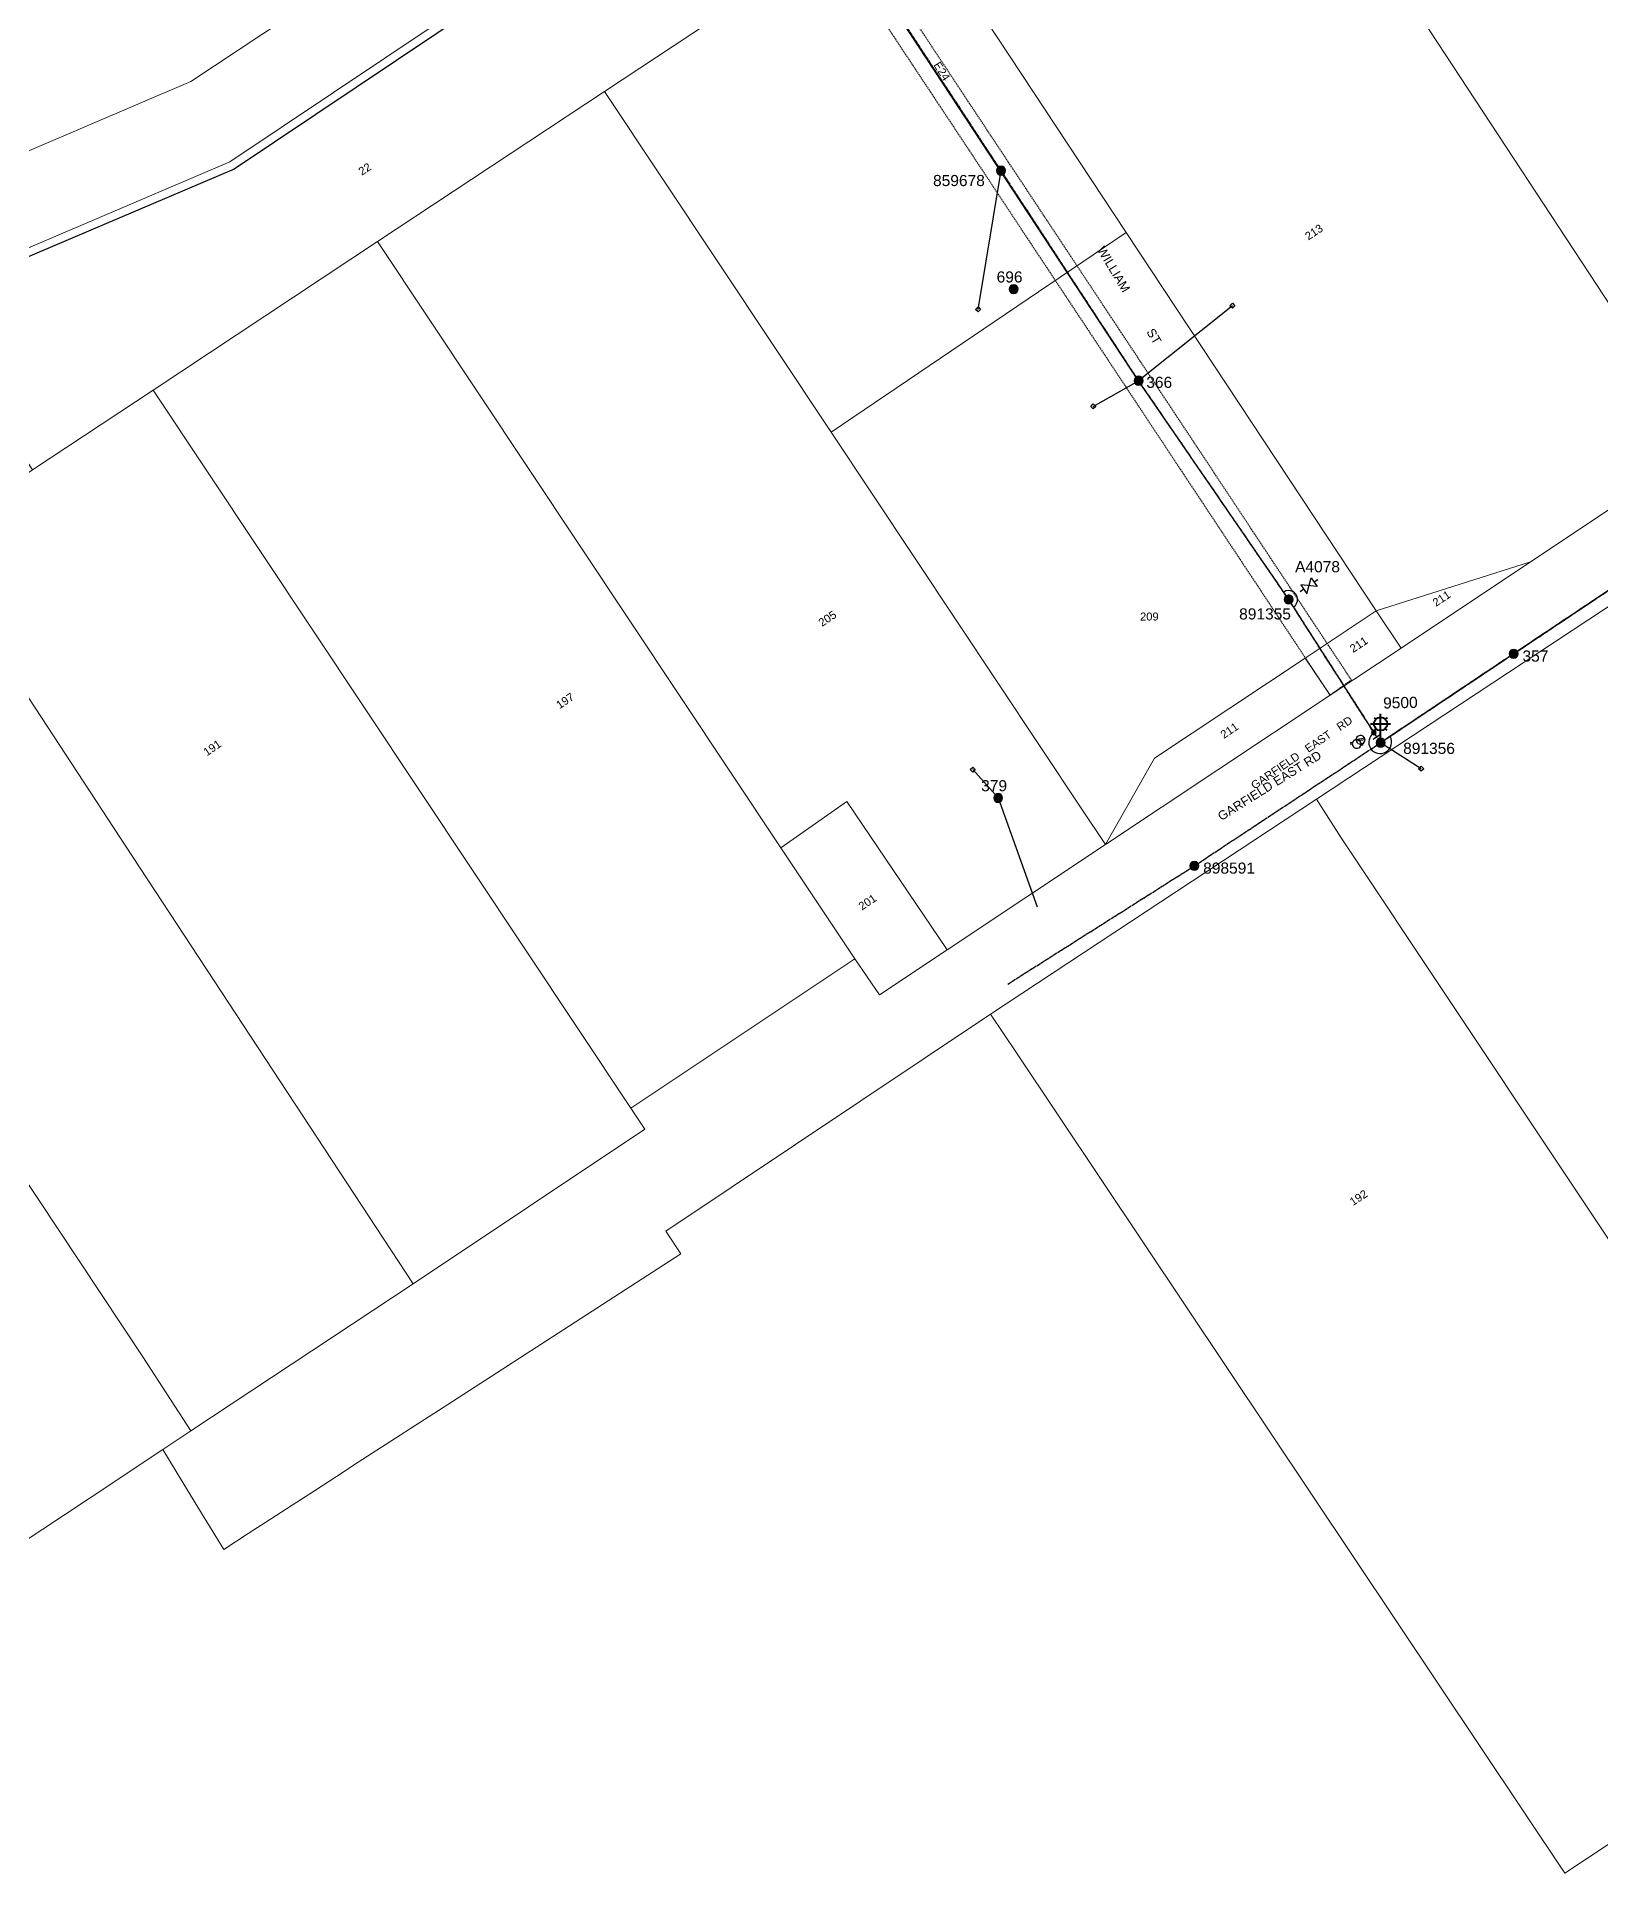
# Model space of a CAD drawing. Header units: metres. Extents: x 301970 to 303550, y 6271876 to 6273079.
# Drawn here: x 302670.9 to 303022.6, y 6271876.5 to 6272289.6 of the extents above; entities that cross this region are included whole.
import ezdxf
from ezdxf.enums import TextEntityAlignment as Align

# ---------------------------------------------------------------- set-up
doc = ezdxf.new("R2010")
doc.units = ezdxf.units.M
doc.linetypes.add('Cable Exist OH', pattern=[1, 1, 0])
doc.linetypes.add('HIDDEN2', pattern=[0.1875, 0.125, -0.0625])
for name, color, linetype in [('_User_LV_Exist', 7, 'Continuous'), ('_User_SL_SPonly', 7, 'Continuous'), ('Equip_SP_HV_EXT', 7, 'Continuous'), ('Equip_SP_SL_EXT', 7, 'Continuous'), ('Mains_HV_EXT', 7, 'Continuous'), ('Mains_LV_EXT', 7, 'Continuous'), ('Mains_LV_NEW_Hardwired', 7, 'Continuous'), ('Notes_LV_MISC', 7, 'Continuous'), ('Services_SP_EXT', 7, 'Continuous'), ('SupportsOH_SP_TR_HV_LV_SL_EXT', 7, 'Continuous')]:
    doc.layers.add(name, color=color, linetype=linetype)
doc.layers.add('Cadastre Land Parcels_SP_EXT', color=7, linetype='Continuous', lineweight=5, transparency=0.7)
doc.layers.add('Cadastre Roads_SP_EXT', color=7, linetype='Continuous', lineweight=5, transparency=0.7)
doc.layers.add('Features_HIDE', color=1, linetype='Continuous', plot=False)
doc.styles.add('iecARIAL', font='arial.ttf', dxfattribs={"height": 2})
doc.styles.add('POLE_LABEL', font='arial.ttf')
doc.styles.add('RoadName', font='arial.ttf', dxfattribs={"height": 2.5})
doc.styles.get("Standard").update_dxf_attribs({"font": 'arial.ttf'})

# ---------------------------------------------------------------- blocks, each defined once
blk = doc.blocks.new('*U138')
for p, q in [((2.78, -0.62), (2.29, -0.54)), ((2.83, -0.3), (2.34, -0.21)), ((4.72, -0.94), (5.21, -1.02)), ((4.77, -0.61), (5.26, -0.69))]:
    blk.add_line(p, q)
blk.add_lwpolyline([(2.79, -0.46, 1), (4.76, -0.78, 1)], format="xyb", close=True)
at = {"flags": 9}
for tag, p in [('ACTUAL_STATUS', (0, 0)), ('CONSTRUCTED_VOLTAGE', (0, -0.2)), ('OPERATING_VOLTAGE', (0, -0.6)), ('ORIENTATION', (0, -0.8)), ('OWNED_BY', (0, -1)), ('STATE', (0, -1.2)), ('SWITCH_TYPE', (0, -1.4)), ('NO_PHASES', (0, -0.4)), ('USAGE', (0, -1.6)), ('LEGEND', (0, -1.8)), ('NOTES', (0, -2))]:
    blk.add_attdef(tag, text='', height=0.2, dxfattribs=at).set_placement(p, align=Align.MIDDLE_LEFT)
at = {"flags": 1}
blk.add_attdef('Z', (0, 0), '', height=0.2, dxfattribs=at)
blk = doc.blocks.new('SL_LANTERN_EXT')
at = {"lineweight": 40}
for p, q in [((-2.25, 4.22), (2.25, 4.22)), ((-1.46, 5.68), (-1.06, 5.28)), ((0, 1.97), (0, 6.47)), ((1.46, 5.68), (1.06, 5.28)), ((-1.46, 2.76), (-1.06, 3.16)), ((0, 0), (0, 2.72)), ((1.46, 2.76), (1.06, 3.16))]:
    blk.add_line(p, q, dxfattribs=at)
blk.add_circle((0, 4.22), 1.5, dxfattribs=at)
at = {"style": 'iecARIAL', "flags": 8}
blk.add_attdef('ASSET_NUM', (1.5, 1.5), '', height=2.5, dxfattribs=at)
for tag, p, height, flags in [('OPERATING_VOLTAGE', (0.98, -1.65), 0.2, 9), ('ORIENTATION', (0.98, -1.85), 0.2, 9), ('OWNED_BY', (0.98, -2.05), 0.2, 9), ('STATE', (0.98, -2.25), 0.2, 9), ('CONSTRUCTED_VOLTAGE', (0.98, -0.65), 0.2, 9), ('CONTROL_TYPE', (0.98, -0.85), 0.2, 9), ('LANTERN_PURPOSE', (0.98, -1.05), 0.2, 9), ('LANTERN_TYPE', (0.98, -1.25), 0.2, 9), ('NO_PHASES', (0.98, -1.45), 0.2, 9), ('USAGE', (0.98, -2.45), 0.2, 9), ('CEXIST', (0.98, -2.65), 0.2, 9), ('CNEW', (0.98, -2.85), 0.2, 9), ('CNUMBER', (0.98, -3.05), 0.2, 9), ('CREMOVE', (0.98, -3.25), 0.2, 9), ('CREPLACE', (0.98, -3.45), 0.2, 9), ('LKINGHEIGHT', (0.98, -3.65), 0.2, 9), ('LBRACKET', (0.98, -3.85), 0.2, 9), ('LBRACKETVOCAB', (0.98, -4.05), 0.2, 9), ('LCATEGORY', (0.98, -4.25), 0.2, 9), ('LNUMBER', (2.18, -3.25), 2.5, 8), ('LCHARGE1', (0.98, -4.45), 0.2, 9), ('LCHARGE1PERCENT', (0.98, -4.65), 0.2, 9), ('LCHARGE2', (0.98, -4.85), 0.2, 9), ('LCHARGE2PERCENT', (0.98, -5.05), 0.2, 9), ('LCHARGE3', (0.98, -5.25), 0.2, 9), ('LCHARGE3PERCENT', (0.98, -5.45), 0.2, 9), ('LEXIST', (0.98, -5.65), 0.2, 9), ('LLAMP', (0.98, -5.85), 0.2, 9), ('LLAMPVOCAB', (0.98, -6.05), 0.2, 9), ('LMAST', (0.98, -6.25), 0.2, 9), ('LMASTVOCAB', (0.98, -6.45), 0.2, 9), ('LNEW', (0.98, -6.65), 0.2, 9), ('LANTNUMBER', (0.98, -6.85), 0.2, 9), ('LOUTREACH', (0.98, -7.25), 0.2, 9), ('LOUTREACHVOCAB', (0.98, -7.45), 0.2, 9), ('LRATECODE', (0.98, -7.65), 0.2, 9), ('LREMOVE', (0.98, -7.85), 0.2, 9), ('LREPLACE', (0.98, -8.05), 0.2, 9), ('LTYPE', (0.98, -8.25), 0.2, 9), ('LTYPEVOCAB', (0.98, -8.45), 0.2, 9), ('STREETNAME', (0.98, -9.25), 0.2, 9), ('SUBURB', (0.98, -9.45), 0.2, 1), ('LEGEND', (0.98, -8.65), 0.2, 9), ('LOCATION', (0.98, -8.85), 0.2, 9), ('NOTES', (0.98, -9.05), 0.2, 9)]:
    blk.add_attdef(tag, p, '', height=height, dxfattribs=dict(flags=flags))
blk = doc.blocks.new('CCP_EXT')
blk.add_wipeout([(0, 0.57), (0.57, 0), (0, -0.57), (-0.57, 0)])
blk.add_lwpolyline([(-0.57, 0), (0, 0.57), (0.57, 0), (0, -0.57), (-0.57, 0)])
at = {"flags": 1}
blk.add_attdef('Z', (0, 0), '', height=0.2, dxfattribs=at)
at = {"flags": 9}
for tag, p in [('CCP_TYPE', (0, 0)), ('CONSTRUCTED_VOLTAGE', (0, -0.2)), ('OPERATING_VOLTAGE', (0, -0.6)), ('ORIENTATION', (0, -0.8)), ('OWNED_BY', (0, -1)), ('STATE', (0, -1.8)), ('NO_PHASES', (0, -0.4)), ('USAGE', (0, -1.2)), ('LEGEND', (0, -1.4)), ('LIFE_SUPPORT', (0, -1.6)), ('NOTES', (0, -2))]:
    blk.add_attdef(tag, text='', height=0.2, dxfattribs=at).set_placement(p, align=Align.MIDDLE_LEFT)
blk = doc.blocks.new('POLE_EXT')
blk.add_hatch(color=256).paths.add_polyline_path([(-1, 0, 1), (1, 0, 1)])
blk.add_lwpolyline([(-1, 0, 1), (1, 0, 1)], format="xyb", close=True)
for tag, height, flags, p in [('pNumber', 2.5, 8, (-17.84, 2.07)), ('OWNED_BY', 0.2, 9, (1.35, -0.4)), ('SPECIAL_USE', 0.2, 9, (1.35, -0.8)), ('STATE', 0.2, 9, (1.35, -1)), ('cLV', 0.2, 9, (1.35, -1.4)), ('hDepth', 0.2, 9, (1.35, -1.6)), ('hDia', 0.2, 9, (1.35, -1.8)), ('cHV', 0.2, 9, (1.35, -2)), ('cLinedev', 0.2, 9, (1.35, -3.4)), ('pExisting', 0.2, 9, (1.35, -3.8)), ('PARENT', 0.2, 9, (1.35, -0.6)), ('USAGE', 0.2, 9, (1.35, -1.2)), ('LBRACKET', 0.2, 9, (1.35, -2.2)), ('LExisting', 0.2, 9, (1.35, -2.4)), ('LANTNUMBER', 0.2, 9, (1.35, -2.6)), ('LOther', 0.2, 9, (1.35, -2.8)), ('LRemove', 0.2, 9, (1.35, -3)), ('LEGEND', 0.2, 9, (1.35, -3.2)), ('LOCATION', 0.2, 9, (1.35, -3.6)), ('PFNUMBER', 0.2, 9, (1.35, -4)), ('NEWPFNUMBER', 0.2, 9, (1.35, -4.2)), ('pFooting', 0.2, 9, (1.35, -4.4)), ('pNew', 0.2, 9, (1.35, -4.6)), ('pRelocate', 0.2, 9, (1.35, -5)), ('pRemove', 0.2, 9, (1.35, -5.2)), ('pReplace', 0.2, 9, (1.35, -5.4)), ('pStay', 0.2, 9, (1.35, -5.6)), ('pType', 0.2, 9, (1.35, -5.8)), ('cspan', 0.2, 9, (1.35, -6)), ('STREETNAME', 0.2, 9, (1.35, -6.2)), ('SUBURB', 0.2, 9, (1.35, -6.4)), ('OPERATED_BY', 0.2, 9, (1.36, -7.01)), ('NOTES', 0.2, 9, (1.35, -6.6)), ('MAINTAINED_BY', 0.2, 9, (1.36, -6.81))]:
    blk.add_attdef(tag, text='', height=height, dxfattribs=dict(flags=flags)).set_placement(p, align=Align.MIDDLE_LEFT)
at = {"style": 'POLE_LABEL'}
for tag, height, flags, p in [('STRUCTURE_PLANT_NUMBER', 0.2, 9, (1.35, 0.03)), ('ASSET_NUM', 2.5, 8, (2, 2)), ('STREET_CODE', 0.2, 9, (1.35, -0.2))]:
    blk.add_attdef(tag, text='', height=height, dxfattribs=dict(at, flags=flags)).set_placement(p, align=Align.MIDDLE_LEFT)
at = {"flags": 1}
blk.add_attdef('Z', (1.35, -7.33), '', height=0.2, dxfattribs=at)
blk = doc.blocks.new('HV_DOF_CLOSED_EXT')
for p, q in [((0, 7.9), (0, 6.94)), ((0, 4.06), (0, 3.1))]:
    blk.add_line(p, q)
blk.add_lwpolyline([(-1.2, 4.06), (1.2, 4.06), (-1.2, 6.94), (1.2, 6.94)], close=True)
for tag, height, flags, p in [('STREET_CODE', 0.2, 9, (1.5, 0)), ('ASSET_NUM', 2.5, 8, (2, 2)), ('ACTUAL_STATUS', 0.2, 9, (1.5, -0.2)), ('CONSTRUCTED_VOLTAGE', 0.2, 9, (1.5, -0.4)), ('OPERATING_VOLTAGE', 0.2, 9, (1.5, -0.8)), ('ORIENTATION', 0.2, 9, (1.5, -1)), ('OWNED_BY', 0.2, 9, (1.5, -1.2)), ('OPERATED_BY', 0.2, 9, (1.5, -1.4)), ('STATE', 0.2, 9, (1.5, -1.8)), ('SWITCH_TYPE', 0.2, 9, (1.5, -2)), ('STREETNAME', 0.2, 9, (1.5, -2.8)), ('SUBURB', 0.2, 9, (1.5, -3)), ('Z', 0.2, 1, (1.5, -3.6)), ('NO_PHASES', 0.2, 9, (1.5, -0.6)), ('MAINTAINED_BY', 0.2, 9, (1.5, -1.6)), ('USAGE', 0.2, 9, (1.5, -2.2)), ('LEGEND', 0.2, 9, (1.5, -2.4)), ('LOCATION', 0.2, 9, (1.5, -2.6)), ('NOTES', 0.2, 9, (1.5, -3.2)), ('LABEL_ALIGNMENT', 0.2, 9, (1.5, -3.4))]:
    blk.add_attdef(tag, text='', height=height, dxfattribs=dict(flags=flags)).set_placement(p, align=Align.MIDDLE_LEFT)
blk = doc.blocks.new('*U155')
blk.add_wipeout([(-0.25, -0.01), (-0.33, 1.52), (0.18, 1.55), (0.25, 0.01)])
blk.add_line((0.92, 1.58), (-1.08, 1.48))
at = {"flags": 1}
blk.add_attdef('Z', (0, 0), '', height=0.2, dxfattribs=at)
at = {"flags": 9}
for tag, p in [('CONNECTOR_TYPE', (0, 0)), ('CONSTRUCTED_VOLTAGE', (0, -0.2)), ('OPERATING_VOLTAGE', (0, -0.6)), ('ORIENTATION', (0, -0.8)), ('OWNED_BY', (0, -1)), ('STATE', (0, -1.2)), ('NO_PHASES', (0, -0.4)), ('USAGE', (0, -1.4)), ('NOTES', (0, -1.6))]:
    blk.add_attdef(tag, text='', height=0.2, dxfattribs=at).set_placement(p, align=Align.MIDDLE_LEFT)
blk = doc.blocks.new('BOND POINT')
blk.add_hatch(color=256).paths.add_polyline_path([(-0.5, 0, 1), (0.5, 0, 1)])
blk.add_lwpolyline([(-0.5, 0, 1), (0.5, 0, 1)], format="xyb", close=True)
blk = doc.blocks.new('*U158')
for p, q in [((1.21, -2.91), (0.36, -1.14)), ((1.51, -2.77), (0.66, -1))]:
    blk.add_line(p, q)
blk.add_lwpolyline([(0.51, -1.06, 1), (1.37, -2.86, 1)], format="xyb", close=True)
at = {"flags": 9}
for tag, p in [('ACTUAL_STATUS', (0, 0)), ('CONSTRUCTED_VOLTAGE', (0, -0.2)), ('OPERATING_VOLTAGE', (0, -0.6)), ('ORIENTATION', (0, -0.8)), ('OWNED_BY', (0, -1)), ('STATE', (0, -1.2)), ('SWITCH_TYPE', (0, -1.4)), ('NO_PHASES', (0, -0.4)), ('USAGE', (0, -1.6)), ('NOTES', (0, -1.8))]:
    blk.add_attdef(tag, text='', height=0.2, dxfattribs=at).set_placement(p, align=Align.MIDDLE_LEFT)
at = {"flags": 1}
blk.add_attdef('Z', (0, 0), '', height=0.2, dxfattribs=at)

msp = doc.modelspace()

# ---------------------------------------------------------------- linework, layer by layer
at = {"layer": 'Cadastre Land Parcels_SP_EXT', "linetype": 'Continuous'}
for points in [[(303026.29, 6272372.34), (303001.14, 6272410.17), (302945.66, 6272373.63), (302934.72, 6272366.43), (303045.76, 6272197.37), (303096.04, 6272228.73), (303102.06, 6272232.45), (303113.28, 6272239.36), (303107.33, 6272250.48), (303026.29, 6272372.34)], [(302808.33, 6272368.74), (302783.59, 6272406.24), (302704.24, 6272353.92), (302644.04, 6272314.27), (302606.98, 6272288.05), (302632.93, 6272248.48), (302705.58, 6272279.56), (302818.03, 6272354.04), (302808.33, 6272368.74)], [(303045.76, 6272197.37), (302934.72, 6272366.43), (302866.11, 6272321.18), (302916, 6272245.6), (302972.25, 6272160.46), (303006.93, 6272171.49), (303045.76, 6272197.37)], [(302916, 6272245.6), (302866.11, 6272321.18), (302846.9, 6272350.18), (302835.57, 6272342.61), (302830.76, 6272339.39), (302849.63, 6272311.05), (302798.67, 6272277.31), (302849.62, 6272200.68), (302916, 6272245.6)], [(302669.98, 6272192.18), (302697.15, 6272210.14), (302747.58, 6272243.53), (302798.67, 6272277.31), (302849.63, 6272311.05), (302830.76, 6272339.39), (302714.37, 6272261.47), (302644.24, 6272231.56), (302669.98, 6272192.18)], [(302849.62, 6272200.68), (302798.67, 6272277.31), (302747.58, 6272243.53), (302838.3, 6272107.19), (302853.18, 6272117.58), (302875.72, 6272084.22), (302911.32, 6272107.91), (302905.85, 6272116.11), (302849.62, 6272200.68)], [(302956.28, 6272149.85), (302972.25, 6272160.46), (302916, 6272245.6), (302849.62, 6272200.68), (302905.85, 6272116.11), (302911.32, 6272107.91), (302922.37, 6272127.33), (302956.28, 6272149.85)], [(302838.3, 6272107.19), (302747.58, 6272243.53), (302697.15, 6272210.14), (302804.56, 6272048.6), (302854.97, 6272082.16), (302838.3, 6272107.19)], [(302804.56, 6272048.6), (302697.15, 6272210.14), (302669.98, 6272192.18), (302660.09, 6272185.62), (302649.19, 6272178.4), (302645.93, 6272176.25), (302692.46, 6272105.17), (302755.59, 6272009.05), (302807.72, 6272043.86), (302804.56, 6272048.6)], [(302755.59, 6272009.05), (302692.46, 6272105.17), (302645.93, 6272176.25), (302638.74, 6272171.49), (302629.56, 6272165.39), (302619.14, 6272158.47), (302608.81, 6272151.62), (302598.98, 6272145.13), (302595.23, 6272142.66), (302694.77, 6271992.65), (302705.59, 6271975.98), (302755.59, 6272009.05)], [(303006.93, 6272171.49), (302972.25, 6272160.46), (302977.8, 6272152.07), (303006.93, 6272171.49)], [(303103.46, 6272056.77), (303030.59, 6272165.47), (302958.81, 6272118.12), (302964.36, 6272109.39), (303087.36, 6271924.64), (303105.28, 6271936.51), (303159.85, 6271972.65), (303103.46, 6272056.77)], [(302977.8, 6272152.07), (302972.25, 6272160.46), (302956.28, 6272149.85), (302961.84, 6272141.49), (302977.8, 6272152.07)], [(302961.84, 6272141.49), (302956.28, 6272149.85), (302922.37, 6272127.33), (302911.32, 6272107.91), (302961.84, 6272141.49)], [(302682.69, 6271960.8), (302699.31, 6271971.8), (302705.59, 6271975.98), (302694.77, 6271992.65), (302595.23, 6272142.66), (302588.82, 6272138.36), (302578.67, 6272131.65), (302568.48, 6272124.92), (302558.05, 6272118.01), (302548.33, 6272111.58), (302544.49, 6272109.04), (302654.7, 6271942.3), (302656.45, 6271943.44), (302682.69, 6271960.8)], [(302875.72, 6272084.22), (302853.18, 6272117.58), (302838.3, 6272107.19), (302854.97, 6272082.16), (302860.48, 6272074.06), (302875.72, 6272084.22)], [(303087.36, 6271924.64), (302964.36, 6272109.39), (302958.81, 6272118.12), (302885.49, 6272069.71), (302891.34, 6272061.01), (303014.66, 6271876.49), (303087.36, 6271924.64)]]:
    msp.add_lwpolyline(points, close=True, dxfattribs=at)
at = {"layer": 'Cadastre Roads_SP_EXT', "linetype": 'Continuous'}
for points in [[(302818.03, 6272354.04), (302705.58, 6272279.56), (302632.93, 6272248.48)], [(302644.24, 6272231.56), (302714.37, 6272261.47), (302830.76, 6272339.39)]]:
    msp.add_lwpolyline(points, dxfattribs=at)
at = {"layer": 'Mains_HV_EXT', "linetype": 'Cable Exist OH'}
for points in [[(303041.2, 6272176.24), (302973.21, 6272130.81)], [(302973.21, 6272130.81), (302952.55, 6272163.03)], [(302889.35, 6272076.51), (302931.3, 6272103.1), (302973.21, 6272130.81)]]:
    msp.add_lwpolyline(points, dxfattribs=at)
at = {"layer": 'Mains_LV_EXT', "linetype": 'Cable Exist OH'}
for points in [[(302887.84, 6272259.49), (302860.91, 6272300.49), (302833.22, 6272342.51)], [(302918.77, 6272212.23), (302887.84, 6272259.49)], [(302952.55, 6272163.03), (302918.77, 6272212.23)], [(303003.13, 6272150.8), (303041.2, 6272176.24)], [(302971.59, 6272133.25), (302952.55, 6272163.03)], [(302973.21, 6272130.81), (303003.13, 6272150.8)], [(302973.21, 6272130.81), (302971.59, 6272133.25)], [(302931.3, 6272103.1), (302973.21, 6272130.81)], [(302889.35, 6272076.51), (302931.3, 6272103.1)]]:
    msp.add_lwpolyline(points, dxfattribs=at)
at = {"layer": 'Mains_LV_EXT', "linetype": 'Continuous'}
for points in [[(302953.63, 6272161.35, 1.005077), (302951.43, 6272164.7)], [(302971.7, 6272133.06, 2.311648), (302975.34, 6272132.21)]]:
    msp.add_lwpolyline(points, format="xyb", dxfattribs=at)
at = {"layer": 'Services_SP_EXT'}
msp.add_lwpolyline([(302810.78, 6272319.72), (302806.71, 6272321.04), (302806.71, 6272321.04), (302715.3, 6272259.85), (302645.17, 6272229.94), (302643.5, 6272228.82), (302635.36, 6272223.48), (302624.53, 6272216.33), (302619.39, 6272212.77)], dxfattribs=at)

# ---------------------------------------------------------------- block references
at = {"layer": '_User_SL_SPonly', "rotation": 186.6132400051746}
msp.add_blockref('*U138', (302971.65, 6272130.36), dxfattribs=at)
at = {"layer": 'Equip_SP_HV_EXT'}
ref = msp.add_blockref('HV_DOF_CLOSED_EXT', (302952.55, 6272163.03), dxfattribs=dict(at, rotation=304.1739351787134))
ref.add_attrib('ASSET_NUM', 'A4078', dxfattribs={"layer": '0', "height": 2.5}).set_placement((302964.07, 6272170.39), align=Align.MIDDLE_RIGHT)
at = {"layer": 'Equip_SP_SL_EXT'}
ref = msp.add_blockref('SL_LANTERN_EXT', (302973.21, 6272130.81), dxfattribs=at)
ref.add_attrib('ASSET_NUM', '9500', dxfattribs={"layer": 'Features_HIDE', "height": 2.5, "rotation": 1.3002, "style": 'iecARIAL'}).set_placement((302973.78, 6272139.73), align=Align.MIDDLE_LEFT)
at = {"layer": 'SupportsOH_SP_TR_HV_LV_SL_EXT'}
ref = msp.add_blockref('POLE_EXT', (302887.84, 6272259.49), dxfattribs=at)
ref.add_attrib('ASSET_NUM', '859678', dxfattribs={"layer": 'Features_HIDE', "height": 2.5, "style": 'POLE_LABEL'}).set_placement((302884.19, 6272258.51), align=Align.TOP_RIGHT)
ref = msp.add_blockref('POLE_EXT', (302890.67, 6272232.82), dxfattribs=at)
ref.add_attrib('ASSET_NUM', '696', dxfattribs={"layer": 'Features_HIDE', "height": 2.5, "style": 'POLE_LABEL'}).set_placement((302892.67, 6272233.57), align=Align.BOTTOM_RIGHT)
ref = msp.add_blockref('POLE_EXT', (302918.77, 6272212.23), dxfattribs=at)
ref.add_attrib('ASSET_NUM', '366', dxfattribs={"layer": 'Features_HIDE', "height": 2.5, "style": 'POLE_LABEL'}).set_placement((302926.33, 6272213.12), align=Align.TOP_RIGHT)
ref = msp.add_blockref('POLE_EXT', (302952.55, 6272163.03), dxfattribs=at)
ref.add_attrib('ASSET_NUM', '891355', dxfattribs={"layer": 'Features_HIDE', "height": 2.5, "style": 'POLE_LABEL'}).set_placement((302953.04, 6272161.02), align=Align.TOP_RIGHT)
ref = msp.add_blockref('POLE_EXT', (303003.13, 6272150.8), dxfattribs=at)
ref.add_attrib('ASSET_NUM', '357', dxfattribs={"layer": 'Features_HIDE', "height": 2.5, "style": 'POLE_LABEL'}).set_placement((303005.13, 6272151.55), align=Align.TOP_LEFT)
ref = msp.add_blockref('POLE_EXT', (302931.3, 6272103.1), dxfattribs=at)
ref.add_attrib('ASSET_NUM', '898591', dxfattribs={"layer": 'Features_HIDE', "height": 2.5, "style": 'POLE_LABEL'}).set_placement((302933.3, 6272103.85), align=Align.TOP_LEFT)

# ---------------------------------------------------------------- texts
at = {"layer": 'Cadastre Land Parcels_SP_EXT'}
for s, rotation, p in [('22', 33.3895, (302744.05, 6272258.33)), ('213', 33.5902, (302956.96, 6272243.75)), ('211', 33.5099, (302985.66, 6272161.34)), ('205', 33.5905, (302847.53, 6272156.82)), ('211', 33.5905, (302967.04, 6272150.97)), ('197', 33.525, (302788.51, 6272138.32)), ('211', 33.5907, (302937.95, 6272131.64)), ('191', 34.707, (302709.19, 6272127.7)), ('201', 33.5903, (302856.53, 6272093.04)), ('192', 33.4494, (302967, 6272026.56))]:
    msp.add_text(s, height=1.8, rotation=rotation, dxfattribs=at).set_placement(p)
msp.add_text('209', height=1.8, dxfattribs=at).set_placement((302919.1, 6272158.28))
at = {"layer": 'Cadastre Roads_SP_EXT'}
msp.add_text('GARFIELD   EAST   RD', height=1.8, rotation=34.3544, dxfattribs=at).set_placement((302944.84, 6272120.22))
at = {"layer": 'Features_HIDE'}
msp.add_text('E24', height=1.8, rotation=302.4775, dxfattribs=at).set_placement((302872.56, 6272283.25))
msp.add_text('E24', height=1.8, rotation=302.4775, dxfattribs=at).set_placement((302872.56, 6272283.25))
at = {"layer": 'Notes_LV_MISC', "lineweight": 0, "style": 'RoadName'}
for s, rotation, p in [('WILLIAM             ST', 301.0127, (302916.68, 6272231.46)), ('GARFIELD EAST RD', 32.0797, (302948.23, 6272121.15))]:
    msp.add_text(s, height=2, rotation=rotation, dxfattribs=at).set_placement(p, align=Align.MIDDLE_CENTER)

# ---------------------------------------------------------------- next in the draw order: block references
at = {"layer": 'Services_SP_EXT'}
for p in [(302882.66, 6272228.26), (302939.89, 6272229.1), (302908.58, 6272206.46), (302881.47, 6272124.74), (302982.33, 6272124.96)]:
    msp.add_blockref('CCP_EXT', p, dxfattribs=at)

# ---------------------------------------------------------------- next in the draw order: linework, layer by layer
at = {"layer": 'Cadastre Roads_SP_EXT', "linetype": 'Continuous'}
msp.add_lwpolyline([(303045.76, 6272197.37), (303006.93, 6272171.49), (302977.8, 6272152.07), (302961.84, 6272141.49), (302911.32, 6272107.91), (302875.72, 6272084.22), (302860.48, 6272074.06), (302854.97, 6272082.16), (302804.56, 6272048.6), (302807.72, 6272043.86), (302755.59, 6272009.05), (302705.59, 6271975.98), (302699.31, 6271971.8), (302706.59, 6271959.85), (302712.99, 6271949.36), (302718.46, 6271952.92), (302723.48, 6271956.11), (302728.41, 6271959.31), (302733.39, 6271962.53), (302738.36, 6271965.77), (302743.26, 6271968.97), (302764.42, 6271982.63), (302815.83, 6272015.84), (302812.42, 6272020.92), (302885.49, 6272069.71), (302958.81, 6272118.12), (302958.81, 6272118.12), (303030.59, 6272165.47)], dxfattribs=at)
at = {"layer": 'Features_HIDE', "linetype": 'HIDDEN2'}
msp.add_lwpolyline([(302830.76, 6272339.39), (302961.84, 6272141.49), (302966.62, 6272144.92), (302835.66, 6272342.67), (302830.76, 6272339.39)], close=True, dxfattribs=at)
at = {"layer": 'Mains_HV_EXT'}
msp.add_lwpolyline([(302952.55, 6272163.03), (302918.77, 6272212.23), (302834.2, 6272340.98)], dxfattribs=at)
at = {"layer": 'Services_SP_EXT'}
for points in [[(302882.66, 6272228.26), (302887.84, 6272259.49)], [(302939.89, 6272229.1), (302918.77, 6272212.23)], [(302908.58, 6272206.46), (302918.77, 6272212.23)], [(302982.33, 6272124.96), (302973.21, 6272130.81)], [(302881.47, 6272124.74), (302887.19, 6272118.38), (302895.96, 6272093.85)]]:
    msp.add_lwpolyline(points, dxfattribs=at)

# ---------------------------------------------------------------- next in the draw order: block references
at = {"layer": 'SupportsOH_SP_TR_HV_LV_SL_EXT'}
ref = msp.add_blockref('POLE_EXT', (302887.19, 6272118.38), dxfattribs=at)
ref.add_attrib('ASSET_NUM', '379', dxfattribs={"layer": '0', "height": 2.5, "style": 'POLE_LABEL'}).set_placement((302889.19, 6272119.13), align=Align.BOTTOM_RIGHT)

# ---------------------------------------------------------------- next in the draw order: block references
at = {"layer": 'Mains_LV_EXT', "rotation": 31.39538565989014}
msp.add_blockref('*U155', (302973.2, 6272130.84), dxfattribs=at)

# ---------------------------------------------------------------- next in the draw order: block references
at = {"layer": '_User_LV_Exist', "rotation": 74.41207423801158}
msp.add_blockref('*U158', (302966.57, 6272131.08), dxfattribs=at)
at = {"layer": 'Mains_LV_NEW_Hardwired'}
msp.add_blockref('BOND POINT', (302971.7, 6272133.09), dxfattribs=at)
at = {"layer": 'SupportsOH_SP_TR_HV_LV_SL_EXT'}
ref = msp.add_blockref('POLE_EXT', (302973.21, 6272130.81), dxfattribs=dict(at, rotation=359.9472789362927))
ref.add_attrib('ASSET_NUM', '891356', dxfattribs={"layer": 'Features_HIDE', "height": 2.5, "rotation": 359.948, "style": 'POLE_LABEL'}).set_placement((302984.11, 6272130.78), align=Align.TOP_CENTER)

doc.saveas('drawing.dxf')
